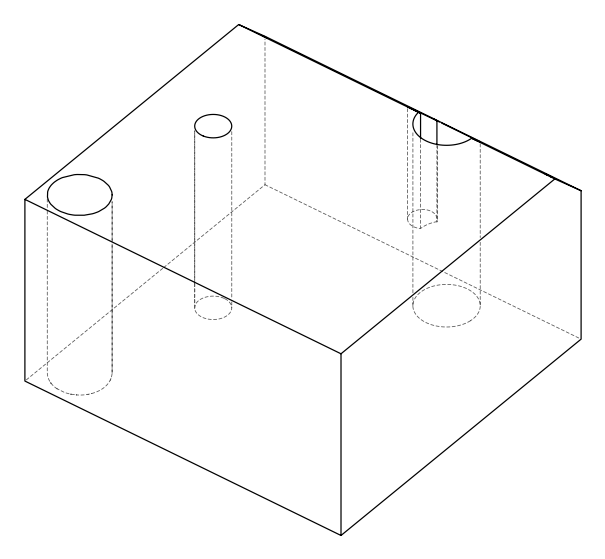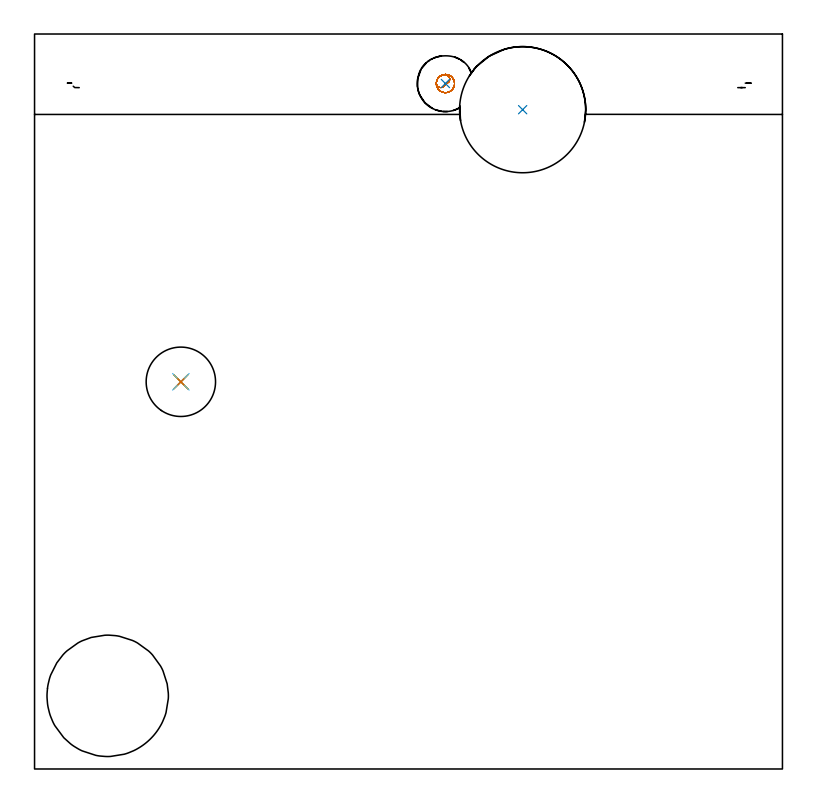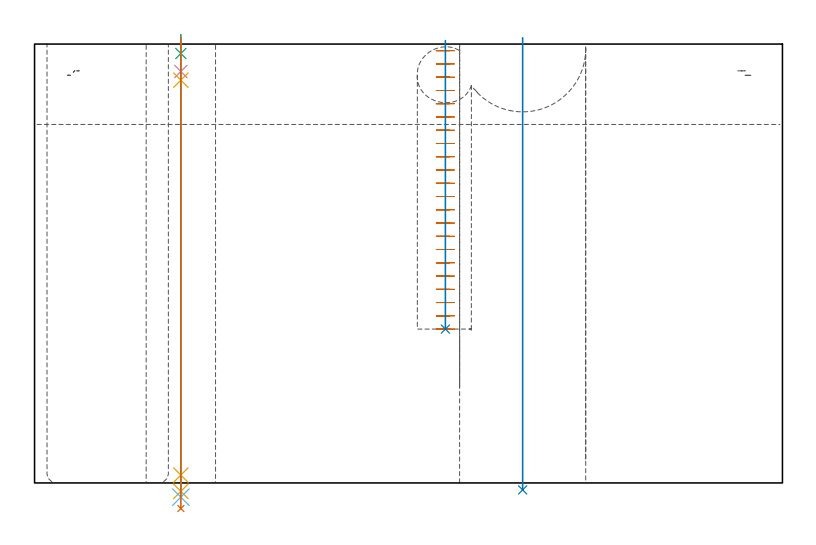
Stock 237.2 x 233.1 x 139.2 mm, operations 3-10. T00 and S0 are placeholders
(PLAN: 10 operations, 9 tool changes, 36.1 min)
(1 AREA_MILL | FG_CHAMFER_SURFACE | UGT0205_001 | 16.8 min | 75539 mm3)
(2 MILL_THROUGH_HOLE_FROM_SOLID_MATERIAL | STEP1HOLE | NXT0201_007 | Circular | 13.66 min | 161615 mm3)
(3 MILL_BLIND_HOLE_FROM_SOLID_MATERIAL | STEP1POCKET | NXT0201_011 | Spiral | 2.77 min | 20223 mm3)
(4 BORE_BLIND_HOLE | STEP1POCKET | UGT0332_075 | 0.37 min | 0 mm3)
(5 SPOT_DRILL | STEP1HOLE_1 | NXT0321_9005460120000 | 0.05 min | 179 mm3)
(6 DRILL_BLIND_HOLE_INTO_CENTER | STEP1HOLE_1 | NXT0301_029 | 0.04 min | 157 mm3)
(7 GUN_DRILL_THROUGH_HOLE | STEP1HOLE_1 | UGT0307_001 | 0.62 min | 2551 mm3)
(8 SPADE_DRILL_TO_ENLARGE_THROUGH_HOLE | STEP1HOLE_1 | UGT0306_004 | 0.58 min | 17016 mm3)
(9 DRILL_TO_ENLARGE_THROUGH_HOLE | STEP1HOLE_1 | UGT0301_053 | 0.6 min | 32986 mm3)
(10 INDEXABLE_INSERT_DRILL_THROUGH_HOLE_FROM_SOLID | STEP1HOLE_2 | NXT0302_035 | 0.58 min | 167985 mm3)
(TOOL UGT0205_001 | Chamfer Mill 20 x 3 x 45 deg. | D20 FL50 Z2)
(TOOL NXT0201_007 | ENDMILL 25mm [R216.25-25050GCK54P 1620] | D25 R3 FL54 Z5)
(TOOL NXT0201_011 | ENDMILL 12mm [2P460-1200-NA 1630] | D12 FL38 Z6)
(TOOL UGT0332_075 | 17.75 mm Rough Boring Bar | D17.75)
(TOOL NXT0321_9005460120000 | NC Spot Drill, 142deg, 12mm, Carbide, Uncoated | D12 PA142 FL30 Z2)
(TOOL NXT0301_029 | Carbide Drill 5.8mm [860.1-0580-017A1-MM 2214] | D5.8 PA140 FL28 Z2)
(TOOL UGT0307_001 | Gun Drill 5 mm | D5 PA130 FL24 Z1)
(TOOL UGT0306_004 | Spade Drill 13.5mm | D13.5 PA132 FL10 Z2)
(TOOL UGT0301_053 | Twist Drill 22 mm | D22 PA118 FL150 Z2)
(TOOL NXT0302_035 | Index. Insert Drill 40mm [880-D4000L40-05] | D40 PA176 FL200 Z2)
(OP 3 MILL_BLIND_HOLE_FROM_SOLID_MATERIAL)
G17 G21 G94 G90
T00 M6
G54
G17 G0 G90 X130.3 Y217.4 S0 M3
G43 Z149.2 H1
Z137.095
G94 G3 X130.444 Y220.156 R1.382 F250.
X127.416 Y217.703 R2.756
X129.997 Y214.516 R2.9
X127.416 Y217.703 R-2.9
X128.706 Y216.11 R1.45
X130.3 Y217.4 R1.45
G0 Z132.891
G3 X130.444 Y220.156 R1.382
X127.416 Y217.703 R2.756
X129.997 Y214.516 R2.9
X127.416 Y217.703 R-2.9
X128.706 Y216.11 R1.45
X130.3 Y217.4 R1.45
G0 Z128.686
G3 X130.444 Y220.156 R1.382
X127.416 Y217.703 R2.756
X129.997 Y214.516 R2.9
X127.416 Y217.703 R-2.9
X128.706 Y216.11 R1.45
X130.3 Y217.4 R1.45
G0 Z124.482
G3 X130.444 Y220.156 R1.382
X127.416 Y217.703 R2.756
X129.997 Y214.516 R2.9
X127.416 Y217.703 R-2.9
X128.706 Y216.11 R1.45
X130.3 Y217.4 R1.45
G0 Z120.277
G3 X130.444 Y220.156 R1.382
X127.416 Y217.703 R2.756
X129.997 Y214.516 R2.9
X127.416 Y217.703 R-2.9
X128.706 Y216.11 R1.45
X130.3 Y217.4 R1.45
G0 Z116.073
G3 X130.444 Y220.156 R1.382
X127.416 Y217.703 R2.756
X129.997 Y214.516 R2.9
X127.416 Y217.703 R-2.9
X128.706 Y216.11 R1.45
X130.3 Y217.4 R1.45
G0 Z111.868
G3 X130.444 Y220.156 R1.382
X127.416 Y217.703 R2.756
X129.997 Y214.516 R2.9
X127.416 Y217.703 R-2.9
X128.706 Y216.11 R1.45
X130.3 Y217.4 R1.45
G0 Z107.664
G3 X130.444 Y220.156 R1.382
X127.416 Y217.703 R2.756
X129.997 Y214.516 R2.9
X127.416 Y217.703 R-2.9
X128.706 Y216.11 R1.45
X130.3 Y217.4 R1.45
G0 Z103.459
G3 X130.444 Y220.156 R1.382
X127.416 Y217.703 R2.756
X129.997 Y214.516 R2.9
X127.416 Y217.703 R-2.9
X128.706 Y216.11 R1.45
X130.3 Y217.4 R1.45
G0 Z99.255
G3 X130.444 Y220.156 R1.382
X127.416 Y217.703 R2.756
X129.997 Y214.516 R2.9
X127.416 Y217.703 R-2.9
X128.706 Y216.11 R1.45
X130.3 Y217.4 R1.45
G0 Z95.05
G3 X130.444 Y220.156 R1.382
X127.416 Y217.703 R2.756
X129.997 Y214.516 R2.9
X127.416 Y217.703 R-2.9
X128.706 Y216.11 R1.45
X130.3 Y217.4 R1.45
G0 Z90.845
G3 X130.444 Y220.156 R1.382
X127.416 Y217.703 R2.756
X129.997 Y214.516 R2.9
X127.416 Y217.703 R-2.9
X128.706 Y216.11 R1.45
X130.3 Y217.4 R1.45
G0 Z86.641
G3 X130.444 Y220.156 R1.382
X127.416 Y217.703 R2.756
X129.997 Y214.516 R2.9
X127.416 Y217.703 R-2.9
X128.706 Y216.11 R1.45
X130.3 Y217.4 R1.45
G0 Z82.436
G3 X130.444 Y220.156 R1.382
X127.416 Y217.703 R2.756
X129.997 Y214.516 R2.9
X127.416 Y217.703 R-2.9
X128.706 Y216.11 R1.45
X130.3 Y217.4 R1.45
G0 Z78.232
G3 X130.444 Y220.156 R1.382
X127.416 Y217.703 R2.756
X129.997 Y214.516 R2.9
X127.416 Y217.703 R-2.9
X128.706 Y216.11 R1.45
X130.3 Y217.4 R1.45
G0 Z74.027
G3 X130.444 Y220.156 R1.382
X127.416 Y217.703 R2.756
X129.997 Y214.516 R2.9
X127.416 Y217.703 R-2.9
X128.706 Y216.11 R1.45
X130.3 Y217.4 R1.45
G0 Z69.823
G3 X130.444 Y220.156 R1.382
X127.416 Y217.703 R2.756
X129.997 Y214.516 R2.9
X127.416 Y217.703 R-2.9
X128.706 Y216.11 R1.45
X130.3 Y217.4 R1.45
G0 Z65.618
G3 X130.444 Y220.156 R1.382
X127.416 Y217.703 R2.756
X129.997 Y214.516 R2.9
X127.416 Y217.703 R-2.9
X128.706 Y216.11 R1.45
X130.3 Y217.4 R1.45
G0 Z61.414
G3 X130.444 Y220.156 R1.382
X127.416 Y217.703 R2.756
X129.997 Y214.516 R2.9
X127.416 Y217.703 R-2.9
X128.706 Y216.11 R1.45
X130.3 Y217.4 R1.45
G0 Z57.209
G3 X130.444 Y220.156 R1.382
X127.416 Y217.703 R2.756
X129.997 Y214.516 R2.9
X127.416 Y217.703 R-2.9
X128.706 Y216.11 R1.45
X130.3 Y217.4 R1.45
G0 Z53.005
G3 X130.444 Y220.156 R1.382
X127.416 Y217.703 R2.756
X129.997 Y214.516 R2.9
X127.416 Y217.703 R-2.9
X128.706 Y216.11 R1.45
X130.3 Y217.4 R1.45
G0 Z48.8
G3 X130.444 Y220.156 R1.382
X127.416 Y217.703 R2.756
X129.997 Y214.516 R2.9
X127.416 Y217.703 R-2.9
X128.706 Y216.11 R1.45
X130.3 Y217.4 R1.45
G0 Z149.2
M5
M2
(OP 4 BORE_BLIND_HOLE)
G17 G21 G94 G90
T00 M6
G54
G17 G0 G90 X130.3 Y217.4 S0 M3
G43 Z149.2 H0
G94 G85 G98 Z48.8 F250. R140.3
G80
M5
M2
(OP 5 SPOT_DRILL)
G17 G21 G94 G90
T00 M6
G54
G17 G0 G90 X46.4 Y122.8 S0 M3
G43 Z149.2 H0
G94 G81 G98 Z136.2 F250. R142.2
G80
M5
M2
(OP 6 DRILL_BLIND_HOLE_INTO_CENTER)
G17 G21 G94 G90
T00 M6
G54
G17 G0 G90 X46.4 Y122.8 S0 M3
G43 Z149.2 H1
G94 G81 G98 Z130.5 F250. R141.2
G80
M5
M2
(OP 7 GUN_DRILL_THROUGH_HOLE)
G17 G21 G94 G90
T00 M6
G54
G17 G0 G90 X46.4 Y122.8 M8
G43 Z149.2 H0
Z136.69
S716 M3
G94 G1 Z127.744 F125. M26
G4 X.084
Z2.5 F250.
G4 X.084
Z-2.666 F125.
G4 X.084
M5
M9
G0 Z136.69
Z149.2
M2
(OP 8 SPADE_DRILL_TO_ENLARGE_THROUGH_HOLE)
G17 G21 G94 G90
T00 M6
G54
G17 G0 G90 X46.4 Y122.8 S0 M3
G43 Z149.2 H0
G94 G73 G98 Z-4.505 F250. Q13.064 R141.2
G80
M5
M2
(OP 9 DRILL_TO_ENLARGE_THROUGH_HOLE)
G17 G21 G94 G90
T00 M6
G54
G17 G0 G90 X46.4 Y122.8 S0 M3
G43 Z149.2 H0
G94 G73 G98 Z-8.109 F250. Q21.044 R141.2
G80
M5
M2
(OP 10 INDEXABLE_INSERT_DRILL_THROUGH_HOLE_FROM_SOLID)
G17 G21 G94 G90
T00 M6
G54
G17 G0 G90 X154.8 Y209.1 S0 M3
G43 Z149.2 H1
G94 G81 G98 Z-2.198 F250. R141.2
G80
M5
M2
